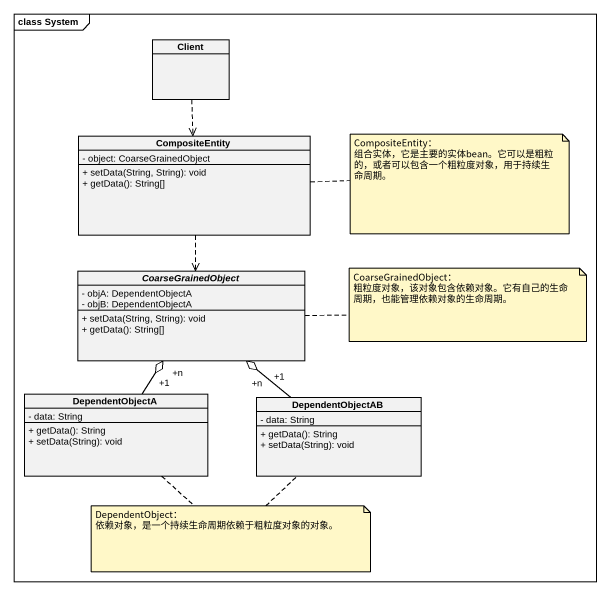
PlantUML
@startuml
mainframe class System
hide circle
hide empty members
skinparam classAttributeIconSize 0
class Client
class CompositeEntity {
  - object: CoarseGrainedObject
  + setData(String, String): void
  + getData(): String[]
}
abstract class CoarseGrainedObject {
  - objA: DependentObjectA
  - objB: DependentObjectA
  + setData(String, String): void
  + getData(): String[]
}
class DependentObjectA {
  - data: String
  + getData(): String
  + setData(String): void
}
class DependentObjectAB {
  - data: String
  + getData(): String
  + setData(String): void
}
Client ..> CompositeEntity
CompositeEntity ..> CoarseGrainedObject
DependentObjectA "+1" -up-o "+n" CoarseGrainedObject
DependentObjectAB "+1" -up-o "+n" CoarseGrainedObject
note right of CompositeEntity
  CompositeEntity：
  组合实体，它是主要的实体bean。它可以是粗粒的，或者可以包含一个粗粒度对象，用于持续生命周期。
end note
note right of CoarseGrainedObject
  CoarseGrainedObject：
  粗粒度对象，该对象包含依赖对象。它有自己的生命周期，也能管理依赖对象的生命周期。
end note
note as N3
  DependentObject：
  依赖对象，是一个持续生命周期依赖于粗粒度对象的对象。
end note
N3 .. DependentObjectA
N3 .. DependentObjectAB
@enduml
